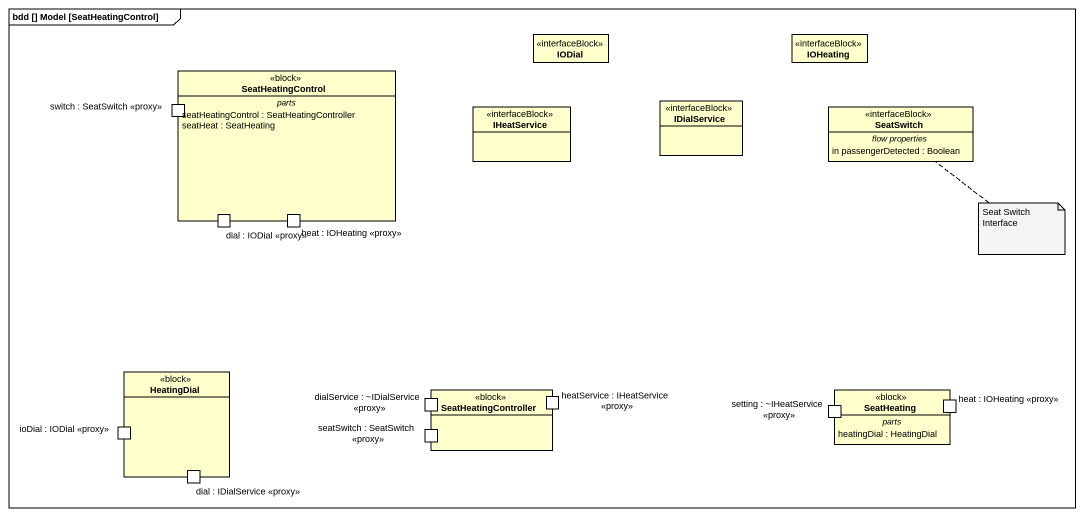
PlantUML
@startuml
mainframe bdd [] Model [SeatHeatingControl]
allowmixing
hide circle
hide empty members
class IODial <<interfaceBlock>>
class IOHeating <<interfaceBlock>>
class SeatHeatingControl <<block>> {
  -- parts --
  seatHeatingControl : SeatHeatingController
  seatHeat : SeatHeating
  -- ports --
  switch : SeatSwitch <<proxy>>
  dial : IODial <<proxy>>
  heat : IOHeating <<proxy>>
}
class IHeatService <<interfaceBlock>>
class IDialService <<interfaceBlock>>
class SeatSwitch <<interfaceBlock>> {
  -- flow properties --
  in passengerDetected : Boolean
}
rectangle HeatingDial <<block>> {
  port "ioDial : IODial <<proxy>>" as ioDial_IODial_proxy
  port "dial : IDialService <<proxy>>" as dial_IDialService_proxy
}
rectangle SeatHeatingController <<block>> {
  port "dialService : ~IDialService <<proxy>>" as dialService_IDialService
  port "heatService : IHeatService <<proxy>>" as heatService_IHeatService
  port "seatSwitch : SeatSwitch <<proxy>>" as seatSwitch_SeatSwitch_proxy
}
class SeatHeating <<block>> {
  -- parts --
  heatingDial : HeatingDial
  -- ports --
  setting : ~IHeatService <<proxy>>
  heat : IOHeating <<proxy>>
}
note bottom of SeatSwitch : Seat Switch Interface
@enduml
